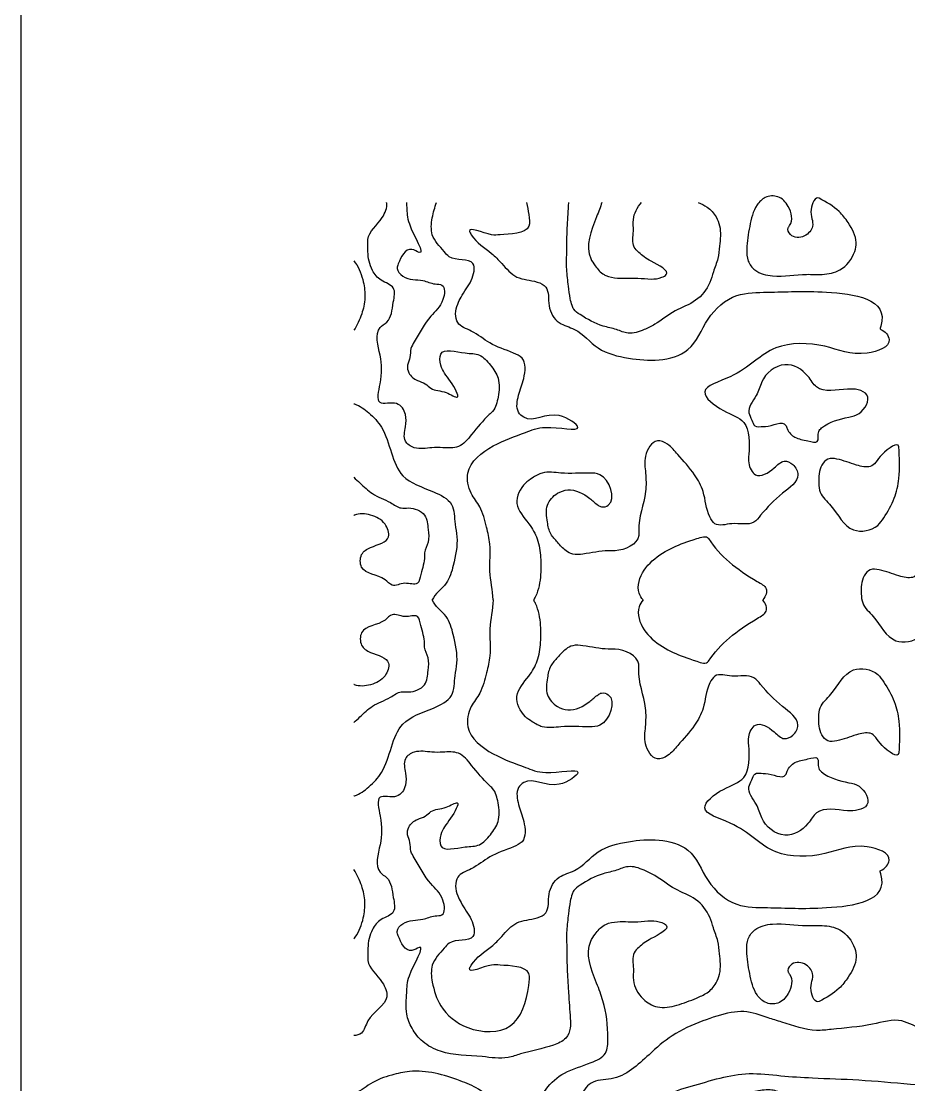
# Model space of a CAD drawing. Header units: millimetres. Extents: x 14385 to 129787, y 107826 to 186798.
# Drawn here: x 18573 to 19204, y 120084 to 120840 of the extents above; entities that cross this region are included whole.
import ezdxf

# ---------------------------------------------------------------- set-up
doc = ezdxf.new("R2010")
doc.units = ezdxf.units.MM
doc.header["$LTSCALE"] = 1000
doc.layers.add('FF-DB', color=144, linetype='Continuous')

msp = doc.modelspace()

# ---------------------------------------------------------------- linework, layer by layer
at = {"color": 1}
msp.add_lwpolyline([(129786.94, 184762.24), (129786.94, 107826.42), (18573.29, 107826.42), (18573.29, 184762.24), (80368.87, 184762.24), (80368.87, 107826.42)], dxfattribs=at)
at = {"layer": 'FF-DB', "color": 250}
for points, knots in [([(18847.07, 120711.62), (18847.14, 120710.49), (18847.49, 120705.46), (18847.38, 120695.25), (18863, 120671.07), (18847.39, 120681.51), (18842.5, 120671.26), (18839.67, 120663.62), (18844.52, 120658.26), (18851.43, 120656.56), (18859.56, 120656.51), (18865.72, 120653.29), (18875.04, 120653.74), (18873.76, 120639.16), (18861.98, 120629.97), (18855.7, 120617.09), (18849.59, 120607.55), (18850.11, 120601.5), (18847.38, 120596.16), (18848.32, 120589.17), (18854.14, 120584.81), (18860.46, 120583.34), (18865.81, 120577.31), (18873.77, 120578.35), (18887.16, 120569.49), (18877.46, 120587.03), (18871.25, 120592.74), (18869.84, 120609.2), (18887.11, 120603.79), (18899.38, 120604.48), (18907.08, 120595.91), (18913.8, 120586.21), (18912.7, 120574.01), (18910.34, 120564.68), (18902.03, 120557.21), (18894.89, 120548.57), (18885.33, 120536.33), (18873.96, 120537.25), (18863.68, 120537.5), (18854.14, 120535.32), (18844.2, 120541.87), (18846.58, 120551.78), (18847.36, 120561.09), (18840.94, 120571.51), (18824.34, 120565.48), (18829.84, 120587.11), (18829.79, 120601.17), (18823.34, 120620.56), (18836.4, 120627.74), (18837.05, 120638.66), (18840.21, 120652.22), (18828.47, 120655.34), (18821.41, 120664.13), (18819.53, 120673.42), (18819.81, 120680.78), (18818.97, 120690.19), (18829.5, 120697.53), (18833.55, 120708.14), (18833, 120711.45), (18832.96, 120711.62)], [1489.456247, 1489.456247, 1489.456247, 1489.456247, 1490.726935, 1495.194523, 1503.054194, 1505.156375, 1510.321276, 1511.524559, 1514.035642, 1516.80624, 1519.45103, 1522.78096, 1524.557519, 1528.362459, 1533.792311, 1541.761549, 1543.69496, 1546.018252, 1548.116268, 1550.153954, 1553.218663, 1555.414832, 1557.260952, 1561.460001, 1564.56591, 1568.955698, 1573.997678, 1576.879331, 1583.230888, 1587.024246, 1590.902937, 1594.907125, 1599.805947, 1603.820071, 1605.04318, 1611.985727, 1616.678888, 1620.726903, 1623.611004, 1628.225546, 1631.108772, 1634.854933, 1638.024755, 1641.716296, 1646.052035, 1650.950858, 1658.443172, 1665.647316, 1667.899088, 1673.36712, 1677.113282, 1680.872769, 1684.344037, 1689.376865, 1690.817696, 1692.546687, 1699.422246, 1703.342019, 1703.559568, 1703.559568, 1703.559568, 1703.559568]), ([(18908.79, 120428.93), (18908.79, 120428.97), (18908.43, 120435.78), (18905.1, 120448.95), (18907.59, 120466.51), (18903.7, 120481.63), (18900.68, 120494.52), (18891.72, 120505.06), (18887.9, 120524.1), (18908.17, 120539.86), (18929.17, 120546.81), (18946.31, 120554.09), (18978.72, 120546.37), (18950.85, 120566.81), (18935.75, 120553.25), (18924.48, 120564.02), (18926.62, 120575.23), (18931.07, 120586.24), (18932.52, 120600.44), (18919.5, 120606.26), (18906.56, 120610.3), (18895.25, 120620.12), (18880.71, 120624.76), (18882.12, 120637.36), (18886.15, 120644.61), (18889.5, 120650.32), (18894.29, 120656.99), (18898, 120673.48), (18879.72, 120669.27), (18871.98, 120679.2), (18863.81, 120687.15), (18865.13, 120700.54), (18867.15, 120708.17), (18868.55, 120711.62)], [520.10476, 520.10476, 520.10476, 520.10476, 520.143777, 527.712514, 534.787157, 539.296519, 544.889993, 549.062369, 554.441664, 564.14295, 573.264974, 578.738612, 587.146863, 592.915476, 602.219308, 604.096056, 608.517708, 613.134373, 618.458778, 621.038624, 627.778304, 633.546904, 637.720811, 642.584628, 644.562381, 647.141207, 649.720024, 654.163767, 660.606832, 662.483568, 667.882386, 672.304038, 676.433412, 676.433412, 676.433412, 676.433412]), ([(18932.35, 120711.62), (18933.03, 120708.83), (18934.16, 120702.86), (18936.04, 120689), (18917.58, 120689.27), (18905.46, 120687.68), (18889.17, 120695.75), (18896.26, 120682.88), (18905.65, 120678.01), (18915.77, 120667.31), (18924.89, 120656.51), (18937.51, 120656.66), (18949.15, 120650.88), (18946.75, 120637.48), (18954.1, 120624.97), (18970.37, 120621.54), (18982.35, 120605.57), (19004.81, 120600.47), (19026.34, 120598.32), (19051.01, 120604.95), (19059.69, 120629.97), (19079.46, 120647.76), (19111.55, 120647.59), (19140.33, 120649.65), (19191.91, 120643.32), (19183.5, 120621.61), (19184.25, 120621.34), (19187.2, 120620.3), (19195.38, 120610.29), (19167.29, 120600.3), (19145.1, 120611.81), (19105.01, 120612.34), (19087.41, 120588.97), (19050.82, 120579.1), (19072.13, 120562.15), (19091.25, 120557.01), (19090.93, 120537.7), (19089.84, 120525.38), (19095.23, 120513.87), (19107.68, 120521.15), (19114.59, 120529.13), (19122.78, 120525.48), (19128.21, 120514.6), (19111.61, 120503.4), (19102.3, 120493.53), (19092.33, 120481.02), (19079.84, 120484.93), (19067.18, 120480.32), (19060.02, 120491.9), (19059.62, 120504.54), (19051.5, 120519.94), (19041.54, 120530.14), (19034.08, 120539.53), (19022.98, 120544.47), (19015.41, 120531.3), (19017.34, 120518.92), (19017.83, 120500.81), (19011.4, 120486.68), (19013.01, 120469.03), (19000.22, 120463.36), (18986.23, 120464.29), (18976.32, 120461.75), (18965.8, 120460.73), (18959.36, 120464.22), (18954.8, 120469.75), (18948.78, 120475.84), (18947.04, 120485.36), (18945.45, 120496.51), (18953.13, 120504.85), (18964.66, 120508.89), (18975.47, 120503.31), (18981.86, 120497.21), (18986.36, 120494.46), (18997.74, 120497.92), (18989.91, 120518.91), (18972.87, 120519.37), (18959.51, 120518.29), (18945.05, 120520.83), (18936.95, 120515.97), (18928.86, 120510.51), (18922.14, 120496.38), (18933.81, 120484.46), (18940.96, 120472.32), (18942.72, 120459.51), (18942.77, 120445.77), (18941.03, 120435.33), (18937.99, 120429.76), (18937.52, 120428.93)], [707.86494, 707.86494, 707.86494, 707.86494, 710.745567, 713.840723, 721.682011, 723.894705, 729.715291, 730.704171, 737.905409, 741.658893, 746.985791, 752.459429, 755.039275, 759.982964, 765.140607, 769.498515, 777.375166, 785.771051, 793.749022, 801.726265, 811.294252, 821.036839, 829.051486, 844.540362, 861.236034, 862.120364, 862.120364, 862.120364, 865.574981, 872.328486, 883.532454, 896.373708, 910.490024, 918.229577, 925.110962, 931.257596, 939.76299, 941.973816, 945.539406, 950.718682, 953.909049, 956.291916, 959.258557, 965.545043, 973.677588, 976.179919, 981.9499, 986.375289, 988.586783, 995.45143, 1000.395823, 1007.305057, 1011.058541, 1013.857169, 1018.900238, 1023.32189, 1028.185707, 1038.508422, 1039.834917, 1047.198425, 1048.968577, 1055.665322, 1058.320559, 1060.299315, 1063.427217, 1066.259397, 1069.478611, 1073.900263, 1077.978293, 1080.776921, 1086.940097, 1089.772814, 1090.762185, 1092.586741, 1100.847582, 1103.539382, 1111.062549, 1115.93048, 1118.898622, 1121.110641, 1126.859516, 1133.003584, 1137.556869, 1142.500558, 1146.92221, 1152.82168, 1153.860121, 1153.860121, 1153.860121, 1153.860121]), ([(19054.38, 120711.62), (19056.62, 120710.69), (19061.73, 120708.38), (19067.12, 120702.32), (19071.03, 120692.67), (19069.81, 120682.35), (19068.83, 120671.23), (19065.25, 120662.9), (19062.43, 120651.87), (19053.37, 120640.58), (19037.3, 120635.2), (19026.28, 120626.04), (19015.19, 120620.62), (19005.46, 120617.2), (18996.08, 120621.74), (18983.96, 120623.81), (18974.04, 120629.45), (18966.36, 120634.66), (18964.39, 120638.94), (18963.23, 120644.48), (18962.17, 120653.14), (18960.67, 120663.85), (18961.05, 120673.36), (18960.94, 120684.52), (18961.51, 120695.46), (18962.11, 120705.83), (18962.41, 120710.51), (18962.48, 120711.62)], [1333.258257, 1333.258257, 1333.258257, 1333.258257, 1335.932902, 1339.386933, 1341.888679, 1347.230519, 1350.515143, 1354.187705, 1357.125761, 1363.076329, 1369.10552, 1375.486772, 1378.6049, 1382.8909, 1386.052335, 1389.660743, 1396.416673, 1398.558983, 1399.597831, 1401.513144, 1404.797768, 1409.235015, 1413.415584, 1415.27361, 1421.54877, 1425.503926, 1426.731485, 1426.731485, 1426.731485, 1426.731485]), ([(18986.01, 120711.62), (18984.92, 120708.27), (18980, 120695.66), (18973.11, 120678.3), (18981.74, 120665.77), (18985.27, 120661.4), (18990.91, 120658.63), (18996.75, 120657.49), (19004.4, 120657.81), (19012.39, 120657.96), (19020.52, 120656.82), (19027.17, 120657.51), (19036.19, 120662.19), (19020.17, 120669.75), (19013.74, 120674.43), (19006.91, 120681.37), (19008.98, 120690.33), (19007.5, 120701.23), (19011.12, 120708.17), (19014.28, 120711.62)], [1257.031779, 1257.031779, 1257.031779, 1257.031779, 1261.012483, 1272.056313, 1274.247908, 1277.533862, 1278.053555, 1281.154698, 1283.944106, 1286.501051, 1289.995543, 1292.823363, 1294.178466, 1299.446535, 1303.444614, 1305.259217, 1309.446243, 1312.465541, 1317.432981, 1317.432981, 1317.432981, 1317.432981]), ([(18809.7, 120670.07), (18810.05, 120669.64), (18813.47, 120665.14), (18816.62, 120656.31), (18818.19, 120643.63), (18815.6, 120631.77), (18811.92, 120624.35), (18809.7, 120620.7)], [42.226225, 42.226225, 42.226225, 42.226225, 43.833827, 58.629999, 70.067077, 81.67307, 94.539785, 94.539785, 94.539785, 94.539785]), ([(18809.7, 120568.44), (18809.85, 120568.4), (18813.79, 120567.17), (18821.06, 120561.83), (18835.57, 120546.43), (18837.11, 120515.75), (18863.36, 120507.6), (18881.46, 120498.78), (18880.95, 120484.35), (18884.15, 120470.22), (18881.06, 120455.67), (18876.66, 120439.49), (18867.2, 120433.36), (18865.38, 120428.93)], [15.915544, 15.915544, 15.915544, 15.915544, 16.08574, 20.515807, 25.506367, 39.374519, 48.40766, 54.139464, 59.386539, 62.705056, 70.272399, 75.32751, 80.944801, 80.944801, 80.944801, 80.944801]), ([(18809.7, 120516.17), (18811.07, 120514.81), (18815.63, 120510.76), (18823.01, 120503.15), (18834.2, 120499.81), (18842.07, 120493.61), (18850.88, 120495), (18861.61, 120491.01), (18862.3, 120479.43), (18863.62, 120470.21), (18859.65, 120464.32), (18860.26, 120456.3), (18857.7, 120449.91), (18855.7, 120438.16), (18845.54, 120442.46), (18837.3, 120437.34), (18829.26, 120447.5), (18814.01, 120446.74), (18813.88, 120461.96), (18823.15, 120467.73), (18837.26, 120470.6), (18832.09, 120484.92), (18822.2, 120489.84), (18813.38, 120490.68), (18809.85, 120489.08), (18809.7, 120489.01)], [24.735033, 24.735033, 24.735033, 24.735033, 26.808617, 31.137461, 36.387955, 39.538243, 41.41705, 46.042376, 49.912522, 53.197621, 56.165992, 57.104593, 61.890692, 64.418254, 67.706132, 71.027333, 73.375103, 80.308791, 83.59389, 86.600433, 92.076767, 95.493546, 99.923608, 104.150889, 104.332919, 104.332919, 104.332919, 104.332919]), ([(19015.34, 120428.93), (19014.07, 120430.4), (19011.54, 120434.17), (19012.36, 120451.62), (19032.75, 120465.8), (19048.78, 120470.96), (19060.25, 120474.89), (19061.79, 120472.55), (19070.25, 120459.73), (19083.5, 120449.31), (19104.8, 120437.38), (19102.44, 120431.69), (19100.48, 120428.93)], [59.382476, 59.382476, 59.382476, 59.382476, 61.548471, 64.635501, 77.192258, 83.791038, 86.880676, 86.880676, 86.880676, 103.841094, 106.856411, 110.059863, 110.059863, 110.059863, 110.059863]), ([(18809.7, 120289.43), (18809.85, 120289.47), (18813.79, 120290.7), (18821.06, 120296.04), (18835.57, 120311.44), (18837.11, 120342.12), (18863.36, 120350.27), (18881.46, 120359.08), (18880.95, 120373.51), (18884.15, 120387.65), (18881.06, 120402.2), (18876.66, 120418.38), (18867.2, 120424.51), (18865.38, 120428.93)], [15.915544, 15.915544, 15.915544, 15.915544, 16.08574, 20.515807, 25.506367, 39.374519, 48.40766, 54.139464, 59.386539, 62.705056, 70.272399, 75.32751, 80.944801, 80.944801, 80.944801, 80.944801]), ([(18908.79, 120428.93), (18908.79, 120428.9), (18908.43, 120422.08), (18905.1, 120408.92), (18907.59, 120391.36), (18903.7, 120376.24), (18900.68, 120363.34), (18891.72, 120352.8), (18887.9, 120333.76), (18908.17, 120318.01), (18929.17, 120311.06), (18946.31, 120303.77), (18978.72, 120311.5), (18950.85, 120291.05), (18935.75, 120304.62), (18924.48, 120293.85), (18926.62, 120282.64), (18931.07, 120271.63), (18932.52, 120257.43), (18919.5, 120251.6), (18906.56, 120247.57), (18895.25, 120237.75), (18880.71, 120233.1), (18882.12, 120220.51), (18886.15, 120213.25), (18889.5, 120207.54), (18894.29, 120200.88), (18898, 120184.38), (18879.72, 120188.59), (18871.98, 120178.67), (18863.81, 120170.71), (18865.36, 120154.98), (18870.94, 120137.42), (18890.64, 120121.15), (18926.02, 120120.46), (18932.97, 120146.19), (18936.04, 120168.87), (18917.58, 120168.6), (18905.46, 120170.19), (18889.17, 120162.12), (18896.26, 120174.99), (18905.65, 120179.85), (18915.77, 120190.56), (18924.89, 120201.35), (18937.51, 120201.21), (18949.15, 120206.99), (18946.75, 120220.39), (18954.1, 120232.89), (18970.37, 120236.33), (18982.35, 120252.3), (19004.81, 120257.39), (19026.34, 120259.55), (19051.01, 120252.92), (19059.69, 120227.89), (19079.46, 120210.11), (19111.55, 120210.28), (19140.33, 120208.21), (19191.91, 120214.55), (19183.5, 120236.26), (19184.25, 120236.53), (19187.2, 120237.56), (19195.38, 120247.57), (19167.29, 120257.56), (19145.1, 120246.06), (19105.01, 120245.52), (19087.41, 120268.89), (19050.82, 120278.76), (19072.13, 120295.72), (19091.25, 120300.86), (19090.93, 120320.17), (19089.84, 120332.48), (19095.23, 120344), (19107.68, 120336.72), (19114.59, 120328.74), (19122.78, 120332.39), (19128.21, 120343.27), (19111.61, 120354.46), (19102.3, 120364.34), (19092.33, 120376.84), (19079.84, 120372.94), (19067.18, 120377.55), (19060.02, 120365.97), (19059.62, 120353.32), (19051.5, 120337.92), (19041.54, 120327.72), (19034.08, 120318.34), (19022.98, 120313.4), (19015.41, 120326.56), (19017.34, 120338.94), (19017.83, 120357.06), (19011.4, 120371.19), (19013.01, 120388.84), (19000.22, 120394.51), (18986.23, 120393.58), (18976.32, 120396.12), (18965.8, 120397.14), (18959.36, 120393.65), (18954.8, 120388.12), (18948.78, 120382.02), (18947.04, 120372.51), (18945.45, 120361.36), (18953.13, 120353.02), (18964.66, 120348.98), (18975.47, 120354.56), (18981.86, 120360.65), (18986.36, 120363.41), (18997.74, 120359.95), (18989.91, 120338.96), (18972.87, 120338.5), (18959.51, 120339.58), (18945.05, 120337.04), (18936.95, 120341.9), (18928.86, 120347.35), (18922.14, 120361.49), (18933.81, 120373.41), (18940.96, 120385.55), (18942.72, 120398.35), (18942.77, 120412.09), (18941.03, 120422.54), (18937.99, 120428.11), (18937.52, 120428.93)], [520.10476, 520.10476, 520.10476, 520.10476, 520.143777, 527.712514, 534.787157, 539.296519, 544.889993, 549.062369, 554.441664, 564.14295, 573.264974, 578.738612, 587.146863, 592.915476, 602.219308, 604.096056, 608.517708, 613.134373, 618.458778, 621.038624, 627.778304, 633.546904, 637.720811, 642.584628, 644.562381, 647.141207, 649.720024, 654.163767, 660.606832, 662.483568, 667.882386, 672.304038, 678.877925, 687.998037, 699.070357, 710.745567, 713.840723, 721.682011, 723.894705, 729.715291, 730.704171, 737.905409, 741.658893, 746.985791, 752.459429, 755.039275, 759.982964, 765.140607, 769.498515, 777.375166, 785.771051, 793.749022, 801.726265, 811.294252, 821.036839, 829.051486, 844.540362, 861.236034, 862.120364, 862.120364, 862.120364, 865.574981, 872.328486, 883.532454, 896.373708, 910.490024, 918.229577, 925.110962, 931.257596, 939.76299, 941.973816, 945.539406, 950.718682, 953.909049, 956.291916, 959.258557, 965.545043, 973.677588, 976.179919, 981.9499, 986.375289, 988.586783, 995.45143, 1000.395823, 1007.305057, 1011.058541, 1013.857169, 1018.900238, 1023.32189, 1028.185707, 1038.508422, 1039.834917, 1047.198425, 1048.968577, 1055.665322, 1058.320559, 1060.299315, 1063.427217, 1066.259397, 1069.478611, 1073.900263, 1077.978293, 1080.776921, 1086.940097, 1089.772814, 1090.762185, 1092.586741, 1100.847582, 1103.539382, 1111.062549, 1115.93048, 1118.898622, 1121.110641, 1126.859516, 1133.003584, 1137.556869, 1142.500558, 1146.92221, 1152.82168, 1153.860121, 1153.860121, 1153.860121, 1153.860121]), ([(19015.34, 120428.93), (19014.07, 120427.47), (19011.54, 120423.69), (19012.36, 120406.24), (19032.75, 120392.06), (19048.78, 120386.91), (19060.25, 120382.98), (19061.79, 120385.31), (19070.25, 120398.14), (19083.5, 120408.56), (19104.8, 120420.49), (19102.44, 120426.18), (19100.48, 120428.93)], [59.382476, 59.382476, 59.382476, 59.382476, 61.548471, 64.635501, 77.192258, 83.791038, 86.880676, 86.880676, 86.880676, 103.841094, 106.856411, 110.059863, 110.059863, 110.059863, 110.059863]), ([(18809.7, 120341.7), (18811.07, 120343.06), (18815.63, 120347.1), (18823.01, 120354.71), (18834.2, 120358.05), (18842.07, 120364.26), (18850.88, 120362.87), (18861.61, 120366.86), (18862.3, 120378.43), (18863.62, 120387.66), (18859.65, 120393.55), (18860.26, 120401.57), (18857.7, 120407.96), (18855.7, 120419.71), (18845.54, 120415.41), (18837.3, 120420.53), (18829.26, 120410.36), (18814.01, 120411.13), (18813.88, 120395.9), (18823.15, 120390.14), (18837.26, 120387.27), (18832.09, 120372.95), (18822.2, 120368.03), (18813.38, 120367.18), (18809.85, 120368.78), (18809.7, 120368.85)], [24.735033, 24.735033, 24.735033, 24.735033, 26.808617, 31.137461, 36.387955, 39.538243, 41.41705, 46.042376, 49.912522, 53.197621, 56.165992, 57.104593, 61.890692, 64.418254, 67.706132, 71.027333, 73.375103, 80.308791, 83.59389, 86.600433, 92.076767, 95.493546, 99.923608, 104.150889, 104.332919, 104.332919, 104.332919, 104.332919]), ([(19482.58, 119844.98), (19489.79, 119853.96), (19500.05, 119866.74), (19498.05, 119891.98), (19510.07, 119907.09), (19507.4, 119929.15), (19485.88, 119934.32), (19470.87, 119926.11), (19448.13, 119916.76), (19461.19, 119899.28), (19474.59, 119900.39), (19483.9, 119900.18), (19498.39, 119905.64), (19494.72, 119880.71), (19479.14, 119882.34), (19465.48, 119882.49), (19448.31, 119879.11), (19434.91, 119891.28), (19426.53, 119905.47), (19427.1, 119921.44), (19433.28, 119936.07), (19445.86, 119942.51), (19458.9, 119942.37), (19472, 119944.16), (19480.41, 119952.62), (19488.98, 119953.08), (19496.35, 119954.66), (19499.54, 119962.51), (19506.82, 119972.1), (19495.26, 119989.99), (19499.69, 120012.53), (19514.97, 120027.26), (19520.15, 120045.27), (19540.22, 120053.76), (19557.61, 120049.44), (19574.6, 120049.71), (19586.51, 120041.77), (19600.27, 120040.18), (19613.06, 120033.48), (19627.13, 120034.43), (19642.34, 120037.81), (19647.82, 120049.97), (19654.91, 120057.82), (19661.98, 120063.32), (19667.49, 120069.34), (19668.95, 120078.89), (19663.91, 120086.99), (19657.31, 120097.11), (19644.03, 120100.14), (19631.74, 120101.42), (19617.55, 120101.88), (19614.49, 120087.88), (19626.95, 120078.2), (19617.22, 120062.58), (19602.5, 120062.51), (19592.09, 120073.28), (19583.84, 120087.73), (19592.76, 120102.25), (19588.05, 120116.06), (19595.6, 120127.76), (19592.4, 120140.62), (19592.97, 120154.95), (19580.97, 120167.34), (19591.05, 120183.77), (19585.29, 120200.6), (19590.59, 120217.57), (19590.71, 120229.91), (19590.84, 120242.83), (19582.51, 120251.06), (19575.7, 120259.16), (19571.9, 120267.9), (19565.7, 120274.31), (19562.47, 120284.25), (19551.52, 120282.96), (19541.83, 120285.97), (19530.46, 120284.94), (19519.91, 120276.61), (19509.04, 120272.91), (19498.41, 120260.23), (19503.64, 120241.81), (19504.42, 120216.42), (19524.84, 120207.67), (19538.11, 120203.24), (19548, 120208.03), (19547.63, 120220.86), (19548.38, 120233.78), (19540.71, 120240.48), (19534.06, 120246.82), (19521.97, 120264.8), (19547.1, 120252.25), (19558.66, 120242.62), (19573.1, 120230.2), (19570.64, 120213.04), (19569.84, 120194.85), (19553.58, 120190.28), (19543.59, 120179.61), (19546.04, 120166.8), (19558.48, 120160.05), (19560.99, 120147.38), (19564.63, 120136.28), (19565.72, 120126.56), (19569.38, 120116.17), (19574.43, 120106.91), (19575.36, 120095.66), (19574.41, 120085.54), (19578.45, 120064.54), (19545.25, 120070.67), (19523.77, 120069.86), (19500.67, 120067.13), (19478.62, 120067.87), (19463.71, 120083.56), (19454.12, 120104.42), (19457.91, 120122.37), (19458.17, 120139.86), (19453.64, 120152.58), (19450.77, 120167.1), (19446.44, 120177.84), (19443.77, 120185.86), (19439.69, 120192.02), (19435.87, 120200.56), (19427.49, 120204.79), (19418.43, 120209.62), (19407.31, 120212.67), (19391.45, 120214.84), (19378.42, 120201.59), (19360.67, 120203.05), (19345.82, 120189.74), (19343.93, 120172.33), (19339.27, 120153.5), (19349.65, 120139), (19358.19, 120118.09), (19381.88, 120118.2), (19404.92, 120120.31), (19408.67, 120141.8), (19396.54, 120152.79), (19390.54, 120165.04), (19381.96, 120168.77), (19379.86, 120179.28), (19393.84, 120179.62), (19403.88, 120176.61), (19417.77, 120177.52), (19426.18, 120166.12), (19434.77, 120151.3), (19431, 120136.02), (19432.08, 120120.76), (19428.5, 120109.25), (19414.93, 120101.28), (19419.88, 120086.21), (19432.37, 120075.9), (19450.74, 120072.66), (19460.15, 120053.66), (19477.71, 120048.54), (19480.97, 120030.04), (19483.12, 120015.37), (19477.8, 120001.96), (19473.73, 119991.41), (19465.13, 119982.52), (19452.64, 119975.41), (19440.88, 119970.1), (19425.89, 119966.66), (19409.67, 119973.83), (19392.78, 119979.68), (19380.51, 119991.85), (19373.35, 120008.22), (19374.89, 120026.71), (19366.1, 120042.98), (19356.42, 120053.67), (19340, 120059.6), (19320.76, 120058.85), (19303.28, 120057.21), (19284.78, 120061.62), (19279.98, 120038.7), (19288.01, 120026.14), (19289.72, 120001.84), (19308.83, 120014.28), (19310.37, 120031.45), (19329.31, 120030), (19343.22, 120023.02), (19345.4, 120006.2), (19332.07, 119992.27), (19313.62, 119993.69), (19289.31, 120002.24), (19287.75, 119969.27), (19267.25, 119983.64), (19257.04, 119996.58), (19235.56, 120006.45), (19208.05, 120001.58), (19186.62, 120010.39), (19164.63, 120010.15), (19147.86, 120006.22), (19137.34, 119995.08), (19130.61, 119985.69), (19117.01, 119990.29), (19111.46, 120005.03), (19092, 120010.64), (19066.77, 119989.82), (19076.39, 120019.92), (19076.6, 120033.22), (19082.19, 120044.36), (19097.21, 120047.76), (19105.51, 120034.21), (19117.59, 120020.66), (19129.06, 120031.8), (19121.18, 120045.52), (19121.87, 120059.66), (19116.87, 120069.41), (19114.7, 120078.77), (19104.51, 120081.27), (19091.27, 120078.36), (19075.01, 120077.38), (19053.38, 120080.5), (19045.12, 120064.22), (19043.93, 120048.27), (19048.46, 120033.27), (19040.65, 120019.85), (19036.87, 120007.77), (19021.02, 120005.95), (19006.23, 119999.79), (18984.37, 119993.66), (18965.91, 120001.83), (18947.35, 120012.29), (18938.32, 120029.82), (18932.08, 120049.52), (18939.42, 120066.15), (18945.31, 120082.18), (18959.94, 120094.24), (18975.44, 120098.24), (18990.14, 120105), (18990.53, 120123.08), (18988.77, 120139.71), (18980.41, 120161.19), (18973.11, 120179.57), (18981.74, 120192.09), (18985.27, 120196.47), (18990.91, 120199.23), (18996.75, 120200.37), (19004.4, 120200.06), (19012.39, 120199.9), (19020.52, 120201.05), (19027.17, 120200.35), (19036.19, 120195.68), (19020.17, 120188.12), (19013.74, 120183.44), (19006.91, 120176.5), (19008.98, 120167.54), (19007.44, 120156.15), (19013.72, 120145.06), (19025.92, 120137.75), (19039.94, 120140.41), (19051.26, 120144.94), (19061.46, 120149.17), (19067.12, 120155.54), (19071.03, 120165.2), (19069.81, 120175.52), (19068.83, 120186.63), (19065.25, 120194.97), (19062.43, 120206), (19053.37, 120217.29), (19037.3, 120222.67), (19026.28, 120231.82), (19015.19, 120237.24), (19005.46, 120240.66), (18996.08, 120236.13), (18983.96, 120234.06), (18974.04, 120228.42), (18966.36, 120223.2), (18964.39, 120218.93), (18963.23, 120213.39), (18962.17, 120204.72), (18960.67, 120194.01), (18961.05, 120184.5), (18960.94, 120173.35), (18961.51, 120162.4), (18962.41, 120147.04), (18963.22, 120135.08), (18964.11, 120124.08), (18960.61, 120115.9), (18946.97, 120110.14), (18932.92, 120107.94), (18916.46, 120101.87), (18897.07, 120105.3), (18875.9, 120104.65), (18858.57, 120113.62), (18850.84, 120123.68), (18845.96, 120135.59), (18847.52, 120149.18), (18847.38, 120162.62), (18863, 120186.79), (18847.39, 120176.35), (18842.5, 120186.6), (18839.67, 120194.25), (18844.52, 120199.6), (18851.43, 120201.31), (18859.56, 120201.35), (18865.72, 120204.58), (18875.04, 120204.12), (18873.76, 120218.71), (18861.98, 120227.9), (18855.7, 120240.78), (18849.59, 120250.32), (18850.11, 120256.37), (18847.38, 120261.71), (18848.32, 120268.69), (18854.14, 120273.06), (18860.46, 120274.53), (18865.81, 120280.56), (18873.77, 120279.51), (18887.16, 120288.38), (18877.46, 120270.84), (18871.25, 120265.12), (18869.84, 120248.67), (18887.11, 120254.08), (18899.38, 120253.39), (18907.08, 120261.96), (18913.8, 120271.66), (18912.7, 120283.86), (18910.34, 120293.19), (18902.03, 120300.66), (18894.89, 120309.3), (18885.33, 120321.54), (18873.96, 120320.61), (18863.68, 120320.36), (18854.14, 120322.55), (18844.2, 120315.99), (18846.58, 120306.09), (18847.36, 120296.78), (18840.94, 120286.35), (18824.34, 120292.39), (18829.84, 120270.76), (18829.79, 120256.7), (18823.34, 120237.31), (18836.4, 120230.12), (18837.05, 120219.21), (18840.21, 120205.64), (18828.47, 120202.53), (18821.41, 120193.74), (18819.53, 120184.44), (18819.81, 120177.08), (18818.97, 120167.67), (18829.5, 120160.33), (18836.42, 120142.23), (18819.62, 120134.51), (18816.85, 120120.71), (18811.78, 120119.19), (18809.7, 120119.1)], [0, 0, 0, 0, 32.7953, 46.636616, 72.490017, 87.690036, 103.483303, 128.01053, 143.942764, 160.732352, 171.409961, 183.145302, 190.658006, 208.829452, 220.707962, 232.395188, 251.519695, 268.940054, 282.244141, 300.290914, 314.535866, 327.846014, 339.581354, 353.755886, 366.1436, 372.606234, 379.325304, 386.982424, 396.479066, 412.96007, 441.935946, 457.864445, 475.854793, 494.843293, 515.753738, 529.244464, 544.599149, 556.883869, 570.311638, 586.699597, 598.476623, 614.409866, 623.375498, 630.240756, 641.40829, 646.671227, 658.009205, 668.59099, 682.018751, 695.509432, 709.24432, 715.382098, 733.07552, 746.09799, 758.783237, 771.464118, 790.139086, 802.353473, 818.146377, 829.692262, 840.79518, 856.167183, 872.311166, 883.517247, 907.408219, 921.630023, 935.659313, 944.758857, 958.936558, 968.332625, 976.816125, 986.875003, 995.788376, 1003.254704, 1015.731798, 1027.392159, 1035.168853, 1055.528282, 1060.805104, 1083.048416, 1106.826658, 1131.992397, 1142.022953, 1147.553079, 1161.941249, 1175.225226, 1185.14911, 1189.811355, 1204.937868, 1224.237553, 1236.601656, 1258.867671, 1272.048895, 1287.240111, 1308.51249, 1314.949012, 1329.982783, 1338.744383, 1355.730163, 1365.123776, 1374.334685, 1384.756244, 1398.06712, 1405.527277, 1417.884659, 1430.242066, 1458.468889, 1484.02909, 1503.886131, 1527.206808, 1546.447849, 1565.27254, 1594.118251, 1599.061229, 1617.64837, 1633.834878, 1643.478478, 1652.352394, 1658.995677, 1665.638959, 1679.820543, 1685.350709, 1696.56458, 1714.704132, 1729.124147, 1747.725507, 1764.08588, 1782.873118, 1799.431949, 1819.343523, 1833.757807, 1863.186678, 1880.402053, 1896.398461, 1914.916113, 1927.277282, 1936.038881, 1941.050128, 1953.849433, 1963.879989, 1976.357128, 1991.509376, 2002.564044, 2027.278857, 2034.693286, 2048.772321, 2061.024047, 2076.215263, 2086.140158, 2110.104057, 2126.462474, 2145.916133, 2157.122215, 2179.380803, 2189.802362, 2199.758138, 2213.174231, 2225.75712, 2242.752939, 2251.971139, 2270.772099, 2293.633208, 2305.288799, 2321.518571, 2345.636112, 2358.533221, 2376.016633, 2387.499673, 2409.77704, 2432.03917, 2443.582488, 2457.661506, 2485.453678, 2496.659759, 2513.634355, 2527.642038, 2543.329626, 2558.883002, 2572.166974, 2587.363009, 2609.640377, 2626.974965, 2648.744676, 2666.076597, 2678.897746, 2702.505019, 2730.550932, 2760.788756, 2769.034002, 2796.674991, 2808.3306, 2815.323945, 2828.921662, 2840.130192, 2861.327677, 2880.923989, 2902.517473, 2918.179191, 2927.674062, 2936.535278, 2958.38365, 2971.521661, 2979.198537, 2996.460734, 3011.464596, 3021.211767, 3029.379148, 3037.864362, 3048.770046, 3070.491656, 3087.65459, 3107.912942, 3114.780907, 3136.48426, 3150.572461, 3161.044848, 3170.613048, 3193.90381, 3211.367367, 3235.917926, 3251.588493, 3274.386454, 3293.069934, 3310.935078, 3326.753891, 3344.146256, 3364.390442, 3376.736211, 3387.144355, 3414.111043, 3427.668367, 3457.68757, 3463.644735, 3472.576575, 3473.989197, 3482.418685, 3490.00082, 3496.951077, 3506.44976, 3514.136304, 3517.819728, 3532.139328, 3543.006857, 3547.939289, 3559.320411, 3567.527428, 3582.496334, 3594.093059, 3608.050887, 3622.84051, 3631.316115, 3640.704818, 3647.505034, 3662.025156, 3670.953379, 3680.936093, 3688.922281, 3705.09704, 3721.48551, 3738.830951, 3747.306608, 3758.956758, 3767.550132, 3777.358462, 3795.722345, 3801.545544, 3804.36933, 3809.575508, 3818.503732, 3830.565002, 3841.928572, 3846.979036, 3864.036097, 3874.786953, 3893.138486, 3900.082887, 3907.712147, 3917.898198, 3942.113796, 3951.313025, 3969.647333, 3999.584592, 4014.003875, 4026.134959, 4036.923901, 4052.075319, 4064.219062, 4085.583123, 4091.297244, 4105.336414, 4108.607163, 4115.432757, 4122.963762, 4130.152796, 4139.204171, 4144.03319, 4154.375733, 4169.135087, 4190.79697, 4196.052343, 4202.367488, 4208.070289, 4213.609102, 4221.939554, 4227.909154, 4232.927253, 4244.341056, 4252.783498, 4264.715766, 4278.420814, 4286.253686, 4303.518408, 4313.829469, 4324.372477, 4335.25661, 4348.572529, 4359.48367, 4362.808309, 4381.679452, 4394.436344, 4405.439607, 4413.279136, 4425.822327, 4433.659474, 4443.842244, 4452.458415, 4462.492714, 4474.278066, 4487.593985, 4507.9595, 4527.541715, 4533.662453, 4548.525589, 4558.708359, 4568.927351, 4578.362907, 4592.043077, 4595.959525, 4600.659248, 4619.348305, 4630.002984, 4651.787569, 4661.604049, 4667.446717, 4667.446717, 4667.446717, 4667.446717]), ([(18809.7, 120187.8), (18810.05, 120188.23), (18813.47, 120192.72), (18816.62, 120201.56), (18818.19, 120214.23), (18815.6, 120226.1), (18811.92, 120233.52), (18809.7, 120237.17)], [42.226225, 42.226225, 42.226225, 42.226225, 43.833827, 58.629999, 70.067077, 81.67307, 94.539785, 94.539785, 94.539785, 94.539785]), ([(19482.58, 119844.98), (19477.03, 119842.75), (19466.26, 119838.41), (19449.97, 119840.19), (19435.6, 119840.98), (19423.42, 119844.65), (19413.93, 119853.49), (19408.12, 119865.81), (19404.28, 119880.28), (19397.78, 119895.58), (19382.39, 119909.59), (19382.33, 119935.78), (19362.94, 119947.8), (19349.01, 119954.35), (19342.94, 119963.69), (19331.5, 119963.92), (19322.7, 119959.44), (19313.2, 119954.8), (19303.2, 119952.85), (19294.25, 119946.18), (19287.54, 119937.67), (19275.57, 119937.87), (19267.66, 119945.06), (19263.7, 119954.32), (19255.04, 119962.04), (19243.07, 119962.71), (19228.93, 119965.86), (19215.05, 119965.66), (19200.38, 119970.42), (19186.24, 119971.23), (19172.61, 119972.57), (19158.64, 119969.65), (19150.75, 119959.42), (19139.88, 119949.56), (19118.56, 119955.3), (19101.06, 119968.06), (19084.18, 119981.13), (19069.09, 119982.37), (19059.74, 119975.7), (19050.74, 119968.78), (19044.08, 119959.49), (19035.41, 119953), (19029.41, 119945.73), (19021.53, 119941.77), (19016.17, 119932.3), (19019.15, 119916.67), (19006.3, 119904.79), (18991.34, 119900.22), (18982.4, 119888.98), (18966.83, 119886.9), (18946.99, 119886.01), (18929.96, 119894.58), (18915.1, 119905.51), (18906.07, 119916.7), (18900.78, 119936.82), (18903.55, 119954.15), (18908.9, 119968.95), (18917.04, 119972.69), (18925.69, 119975.18), (18936.11, 119967.56), (18947.04, 119964.36), (18960.24, 119955.22), (18958.61, 119943.16), (18952.74, 119934.99), (18944.22, 119936.06), (18937.65, 119944.09), (18928.51, 119936.43), (18927.37, 119926.49), (18933.75, 119918.78), (18944.86, 119917.36), (18957.4, 119916.06), (18973.02, 119918.15), (18977.17, 119927.82), (18982.58, 119933.04), (18983.87, 119941.15), (18983.85, 119949.03), (18982.91, 119956.71), (18979.37, 119963.51), (18977.69, 119971.82), (18969.59, 119974.12), (18963.06, 119979.64), (18950.72, 119984.62), (18937.29, 119990.48), (18927.04, 119998.32), (18916.31, 120005.03), (18918.33, 120018.67), (18919.92, 120033.75), (18923.91, 120050.08), (18913.83, 120067.62), (18901.34, 120080.46), (18878.43, 120089.94), (18857.03, 120095.89), (18835.27, 120090.94), (18822.36, 120086.36), (18813.53, 120078.92), (18809.7, 120078)], [0, 0, 0, 0, 17.650642, 34.276253, 48.082948, 61.110086, 71.33921, 86.038332, 101.224513, 116.407565, 135.259783, 161.065145, 186.260854, 197.471698, 207.425182, 217.002721, 228.214918, 237.156837, 248.641763, 258.08668, 270.349532, 278.975888, 290.600669, 300.172341, 309.181125, 323.609516, 334.656042, 352.907293, 364.579585, 380.573553, 395.109285, 405.900665, 421.318033, 433.03157, 446.772537, 481.272683, 500.405037, 508.461419, 524.866463, 532.713771, 542.68422, 558.672653, 565.066304, 570.500766, 584.891027, 593.427088, 616.582024, 627.145793, 640.719319, 656.807783, 671.884167, 700.255492, 711.007096, 727.483086, 742.106032, 771.93931, 779.800091, 786.780196, 797.938366, 804.23401, 823.785001, 833.048191, 849.147497, 853.070541, 862.130287, 869.799541, 880.253917, 887.852524, 898.914391, 905.618896, 920.72869, 938.685827, 945.234278, 950.961151, 960.826813, 968.358628, 974.963141, 983.544284, 991.85715, 997.474836, 1006.95459, 1017.5184, 1037.069392, 1050.44713, 1056.880733, 1073.019208, 1084.665976, 1104.807343, 1119.856625, 1142.947898, 1157.336518, 1193.900562, 1206.779111, 1223.194575, 1236.398848, 1236.398848, 1236.398848, 1236.398848])]:
    msp.add_open_spline(points, degree=3, knots=knots, dxfattribs=at)
for points, start_tangent, end_tangent in [([(19140.5, 120714.59), (19154.69, 120705.14), (19161, 120697.26), (19166.78, 120683.08), (19165.73, 120676.77), (19155.22, 120663.64), (19142.6, 120660.49), (19131.57, 120660.49), (19107.39, 120659.44), (19094.77, 120663.64), (19090.04, 120669.95), (19088.99, 120678.35), (19091.09, 120694.63), (19096.35, 120709.86), (19102.13, 120715.11), (19111.06, 120715.64), (19118.42, 120708.81), (19119.48, 120695.16), (19118.42, 120693.58), (19120, 120688.85), (19129.99, 120687.8), (19135.77, 120694.63), (19134.72, 120706.71), (19140.5, 120714.59)], (0.874923, -0.484262), (0.874923, -0.484262)), ([(19099.74, 120583.95), (19116.11, 120596.21), (19132.47, 120588.04), (19138.61, 120580.37), (19160.6, 120578.84), (19168.27, 120578.33), (19174.41, 120574.75), (19168.78, 120561.47), (19161.62, 120558.91), (19142.19, 120551.25), (19140.14, 120548.69), (19139.12, 120541.54), (19132.47, 120542.05), (19123.27, 120544.61), (19117.64, 120550.74), (19116.62, 120553.29), (19102.3, 120552.27), (19100.76, 120552.27), (19094.63, 120552.78), (19092.58, 120556.87), (19090.53, 120561.98), (19095.65, 120574.24), (19099.74, 120583.95)], (0.365725, 0.930723), (0.365725, 0.930723)), ([(19197.09, 120537.73), (19197.09, 120515.22), (19193.87, 120501.28), (19186.36, 120487.34), (19182.06, 120481.98), (19164.89, 120478.76), (19148.8, 120495.92), (19141.28, 120505.57), (19140.21, 120512), (19142.36, 120524.87), (19146.65, 120529.16), (19153.09, 120529.16), (19167.04, 120524.87), (19176.7, 120523.79), (19185.28, 120532.37), (19197.09, 120537.73)], (0.064248, -0.997934), (0.064248, -0.997934)), ([(19227.21, 120458.92), (19227.21, 120436.4), (19223.99, 120422.47), (19216.48, 120408.53), (19212.19, 120403.17), (19195.02, 120399.95), (19178.92, 120417.1), (19171.41, 120426.75), (19170.33, 120433.19), (19172.48, 120446.05), (19176.77, 120450.34), (19183.21, 120450.34), (19197.16, 120446.05), (19206.82, 120444.98), (19215.41, 120453.56), (19227.21, 120458.92)], (0.064248, -0.997934), (0.064248, -0.997934)), ([(19197.09, 120320.13), (19197.09, 120342.65), (19193.87, 120356.59), (19186.36, 120370.53), (19182.06, 120375.89), (19164.89, 120379.11), (19148.8, 120361.95), (19141.28, 120352.3), (19140.21, 120345.87), (19142.36, 120333), (19146.65, 120328.71), (19153.09, 120328.71), (19167.04, 120333), (19176.7, 120334.07), (19185.28, 120325.49), (19197.09, 120320.13)], (0.064248, 0.997934), (0.064248, 0.997934)), ([(19099.74, 120273.92), (19116.11, 120261.65), (19132.47, 120269.83), (19138.61, 120277.49), (19160.6, 120279.03), (19168.27, 120279.54), (19174.41, 120283.11), (19168.78, 120296.4), (19161.62, 120298.95), (19142.19, 120306.62), (19140.14, 120309.17), (19139.12, 120316.33), (19132.47, 120315.82), (19123.27, 120313.26), (19117.64, 120307.13), (19116.62, 120304.57), (19102.3, 120305.6), (19100.76, 120305.6), (19094.63, 120305.09), (19092.58, 120301), (19090.53, 120295.89), (19095.65, 120283.62), (19099.74, 120273.92)], (0.365725, -0.930723), (0.365725, -0.930723)), ([(19140.5, 120143.28), (19154.69, 120152.73), (19161, 120160.61), (19166.78, 120174.79), (19165.73, 120181.09), (19155.22, 120194.22), (19142.6, 120197.37), (19131.57, 120197.37), (19107.39, 120198.42), (19094.77, 120194.22), (19090.04, 120187.92), (19088.99, 120179.52), (19091.09, 120163.24), (19096.35, 120148), (19102.13, 120142.75), (19111.06, 120142.23), (19118.42, 120149.05), (19119.48, 120162.71), (19118.42, 120164.29), (19120, 120169.01), (19129.99, 120170.06), (19135.77, 120163.24), (19134.72, 120151.16), (19140.5, 120143.28)], (0.874923, 0.484262), (0.874923, 0.484262)), ([(19004.52, 120045.64), (19016.5, 120032.16), (19010.51, 120024.68), (19006.76, 120018.69), (18999.27, 120016.44), (18986.54, 120018.69), (18979.79, 120023.18), (18965.56, 120035.91), (18960.32, 120044.14), (18956.57, 120056.86), (18959.57, 120064.35), (18969.31, 120074.83), (18978.3, 120085.31), (18992.53, 120088.3), (19019.5, 120105.52), (19035.98, 120118.99), (19057.7, 120129.47), (19077.93, 120135.45), (19086.92, 120136.2), (19104.15, 120131.71), (19113.89, 120128.72), (19138.61, 120122.73), (19149.1, 120123.48), (19178.31, 120127.22), (19199.29, 120129.47), (19214.27, 120123.48), (19236, 120123.48), (19261.47, 120122.73), (19274.95, 120117.49), (19291.43, 120121.98), (19323.64, 120120.48), (19343.87, 120113), (19372.34, 120100.28), (19398.56, 120066.59), (19425.53, 120054.62), (19445, 120047.88), (19457.74, 120041.14), (19459.24, 120035.16), (19459.24, 120021.68), (19448.75, 119992.49), (19442.76, 119988), (19420.28, 119982.01), (19407.55, 119982.76), (19397.06, 119996.23), (19397.81, 120018.69), (19397.81, 120042.64), (19378.33, 120056.86), (19360.35, 120067.34), (19313.91, 120077.82), (19292.93, 120080.07), (19264.46, 120080.81), (19205.28, 120084.56), (19168.57, 120087.55), (19135.61, 120089.05), (19113.14, 120090.55), (19090.67, 120092.04), (19049.46, 120083.06), (19030.74, 120075.58), (19021.75, 120068.84), (19005.27, 120061.35), (19001.52, 120048.63), (19004.52, 120045.64)], (0.898865, -0.438226), (0.898865, -0.438226))]:
    msp.add_spline(points, degree=3, dxfattribs=dict(at, start_tangent=start_tangent, end_tangent=end_tangent))

doc.saveas('drawing.dxf')
